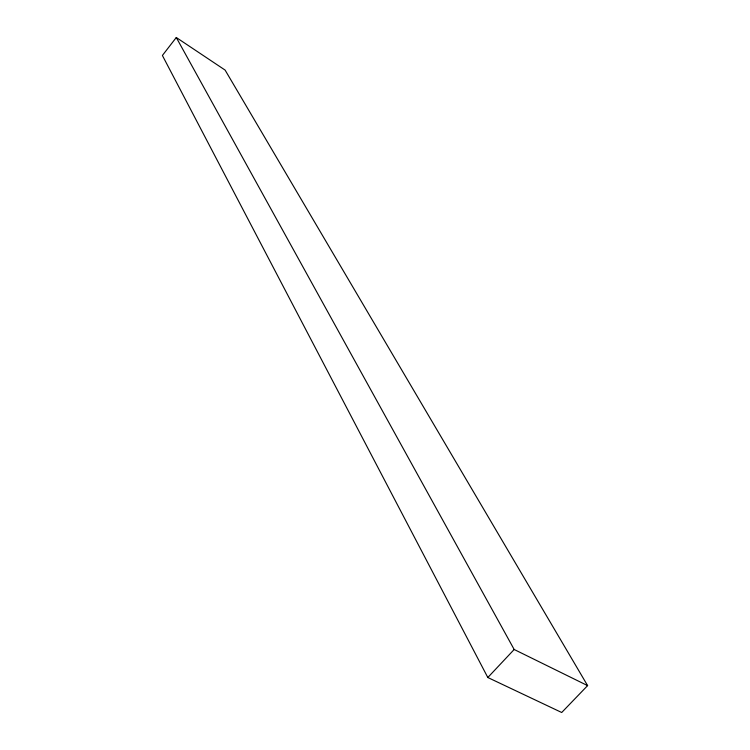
<?xml version="1.0" encoding="UTF-8"?>
<svg xmlns="http://www.w3.org/2000/svg" width="750" height="750" viewBox="0 0 750 750"><rect width="100%" height="100%" fill="white"/><g stroke="black" fill="none" stroke-linecap="round" stroke-linejoin="round"><path stroke-width="1.12" d="M176.287 37.5L162.394 55.472L487.819 677.512L561.712 712.5L587.606 685.613L225.094 70.078L176.287 37.5L514.172 649.491L587.606 685.613M487.819 677.512L514.172 649.491"/></g></svg>
